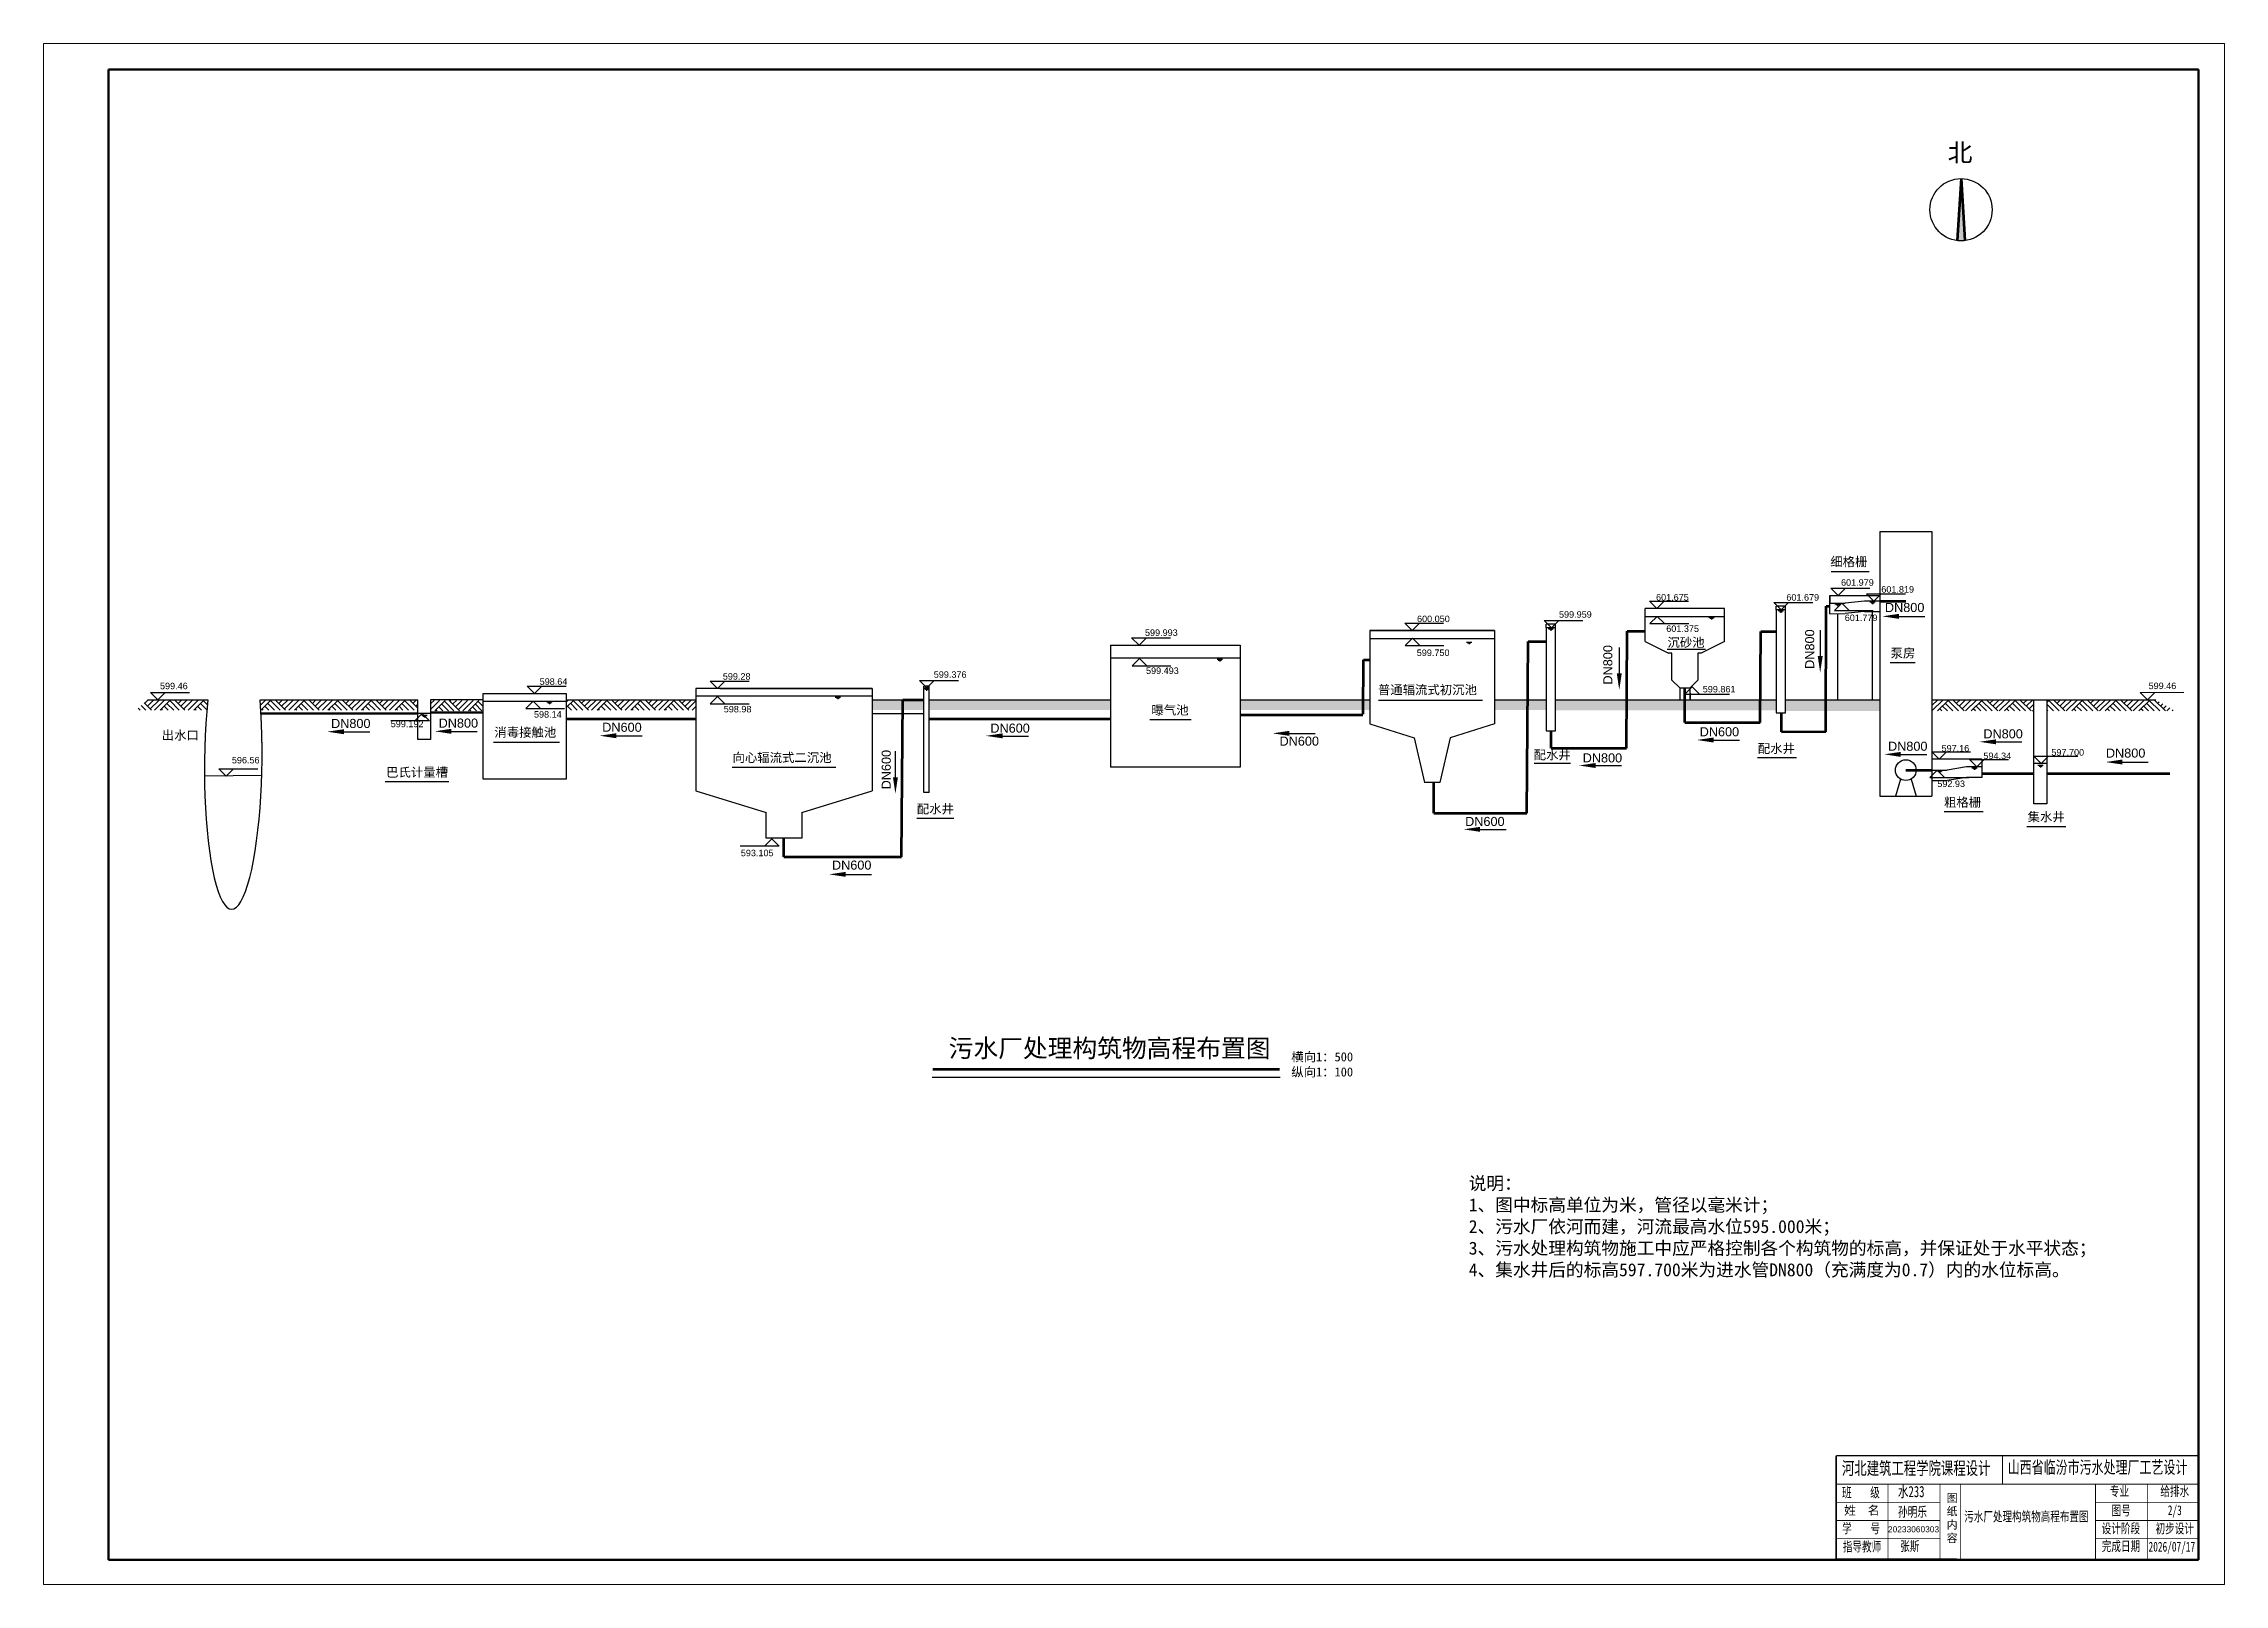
# Model space of a CAD drawing. Header units: millimetres. Extents: x 0 to 841, y 0 to 594.
import ezdxf

# ---------------------------------------------------------------- set-up
doc = ezdxf.new("R2010")
doc.units = ezdxf.units.MM
doc.layers.get('0').update_dxf_attribs({"lineweight": 60})
doc.layers.add('构筑物边框', color=7, linetype='Continuous', lineweight=30)
doc.layers.add('画图层', color=7, linetype='Continuous', lineweight=25)
doc.layers.add('标注', color=3, linetype='Continuous')
doc.layers.add('细线', color=4, linetype='Continuous')
doc.styles.add('7号', font='simfang.ttf', dxfattribs={"height": 700})
doc.styles.add('ROMANS', font='romans', dxfattribs={"width": 0.7, "height": 300})
doc.styles.get("Standard").update_dxf_attribs({"font": 'arial.ttf'})
pattern_1 = [(135, (24.278, -46.1095), (-12.93157, 0), [9.144, -9.144]), (135, (25.355, -45.032), (-12.93157, 0), [9.144, -9.144]), (135, (26.433, -43.954), (-12.93157, 0), [9.144, -9.144]), (135, (27.5105, -42.877), (-12.93157, 0), [9.144, -9.144]), (135, (28.588, -41.799), (-12.93157, 0), [9.144, -9.144]), (135, (29.666, -40.721), (-12.93157, 0), [9.144, -9.144]), (135, (30.743, -39.644), (-12.93157, 0), [9.144, -9.144]), (45, (17.812, -39.644), (12.93157, 0), [9.144, -9.144]), (45, (16.734, -38.566), (12.93157, 0), [9.144, -9.144]), (45, (15.657, -37.4885), (12.93157, 0), [9.144, -9.144]), (45, (14.579, -36.411), (12.93157, 0), [9.144, -9.144]), (45, (13.501, -35.333), (12.93157, 0), [9.144, -9.144]), (45, (12.424, -34.256), (12.93157, 0), [9.144, -9.144]), (45, (11.346, -33.178), (12.93157, 0), [9.144, -9.144])]

msp = doc.modelspace()

# ---------------------------------------------------------------- hatches: boundary and pattern name
h = msp.add_hatch(color=256)
h.dxf.hatch_style = 1
edge = h.paths.add_edge_path()
edge.add_arc((739.44, 529.96), 12, 262.84734, 277.15267)
edge.add_line((740.94, 518.05), (739.44, 541.96))
edge.add_line((739.44, 541.96), (737.95, 518.05))
at = {"lineweight": -3}
h = msp.add_hatch(color=256, dxfattribs=at)
h.paths.add_polyline_path([(715.46, 372.24), (709.06, 373.2), (715.46, 373.2)])
h.paths.add_polyline_path([(715.46, 373.2), (709.06, 373.2), (715.46, 374.16)])
h = msp.add_hatch(color=256, dxfattribs=at)
h.paths.add_polyline_path([(686.09, 357.9), (685.13, 351.5), (685.13, 357.9)])
h.paths.add_polyline_path([(685.13, 357.9), (685.13, 351.5), (684.17, 357.9)])
h = msp.add_hatch(color=256, dxfattribs=at)
h.paths.add_polyline_path([(608.6, 351.2), (607.64, 344.8), (607.64, 351.2)])
h.paths.add_polyline_path([(607.64, 351.2), (607.64, 344.8), (606.68, 351.2)])
h = msp.add_hatch(color=256, dxfattribs=at)
h.paths.add_polyline_path([(115.78, 327.77), (109.38, 328.73), (115.78, 328.73)])
h.paths.add_polyline_path([(115.78, 328.73), (109.38, 328.73), (115.78, 329.69)])
h = msp.add_hatch(color=256, dxfattribs=at)
h.paths.add_polyline_path([(157.25, 327.92), (150.85, 328.88), (157.25, 328.88)])
h.paths.add_polyline_path([(157.25, 328.88), (150.85, 328.88), (157.25, 329.84)])
h = msp.add_hatch(color=256, dxfattribs=at)
h.paths.add_polyline_path([(220.81, 326.22), (214.41, 327.18), (220.81, 327.18)])
h.paths.add_polyline_path([(220.81, 327.18), (214.41, 327.18), (220.81, 328.14)])
h = msp.add_hatch(color=256, dxfattribs=at)
h.paths.add_polyline_path([(369.8, 326.17), (363.4, 327.13), (369.8, 327.13)])
h.paths.add_polyline_path([(369.8, 327.13), (363.4, 327.13), (369.8, 328.09)])
h = msp.add_hatch(color=256, dxfattribs=at)
h.paths.add_polyline_path([(480.35, 327.13), (473.95, 328.09), (480.35, 328.09)])
h.paths.add_polyline_path([(480.35, 328.09), (473.95, 328.09), (480.35, 329.05)])
h = msp.add_hatch(color=256, dxfattribs=at)
h.paths.add_polyline_path([(643.99, 324.57), (637.59, 325.53), (643.99, 325.53)])
h.paths.add_polyline_path([(643.99, 325.53), (637.59, 325.53), (643.99, 326.49)])
h = msp.add_hatch(color=256, dxfattribs=at)
h.paths.add_polyline_path([(716.2, 319.03), (709.8, 319.99), (716.2, 319.99)])
h.paths.add_polyline_path([(716.2, 319.99), (709.8, 319.99), (716.2, 320.95)])
h = msp.add_hatch(color=256, dxfattribs=at)
h.paths.add_polyline_path([(752.95, 323.87), (746.55, 324.83), (752.95, 324.83)])
h.paths.add_polyline_path([(752.95, 324.83), (746.55, 324.83), (752.95, 325.79)])
h = msp.add_hatch(color=256, dxfattribs=at)
h.paths.add_polyline_path([(329.45, 311.2), (328.49, 304.8), (328.49, 311.2)])
h.paths.add_polyline_path([(328.49, 311.2), (328.49, 304.8), (327.53, 311.2)])
h = msp.add_hatch(color=256, dxfattribs=at)
h.paths.add_polyline_path([(598.51, 314.74), (592.11, 315.7), (598.51, 315.7)])
h.paths.add_polyline_path([(598.51, 315.7), (592.11, 315.7), (598.51, 316.66)])
h = msp.add_hatch(color=256, dxfattribs=at)
h.paths.add_polyline_path([(801.64, 316.07), (795.24, 317.03), (801.64, 317.03)])
h.paths.add_polyline_path([(801.64, 317.03), (795.24, 317.03), (801.64, 317.99)])
h = msp.add_hatch(color=256, dxfattribs=at)
h.paths.add_polyline_path([(553.99, 290.13), (547.59, 291.09), (553.99, 291.09)])
h.paths.add_polyline_path([(553.99, 291.09), (547.59, 291.09), (553.99, 292.05)])
h = msp.add_hatch(color=256, dxfattribs=at)
h.paths.add_polyline_path([(309.33, 272.77), (302.93, 273.73), (309.33, 273.73)])
h.paths.add_polyline_path([(309.33, 273.73), (302.93, 273.73), (309.33, 274.69)])
at = {"layer": '细线', "lineweight": -3}
h = msp.add_hatch(dxfattribs=at)
h.set_pattern_fill('AR-PARQ1', color=256, scale=0.03, angle=45)
h.set_pattern_definition([(135, (-14.957, -46.149), (-12.93157, 0), [9.144, -9.144]), (135, (-13.879, -45.072), (-12.93157, 0), [9.144, -9.144]), (135, (-12.801, -43.994), (-12.93157, 0), [9.144, -9.144]), (135, (-11.724, -42.916), (-12.93157, 0), [9.144, -9.144]), (135, (-10.646, -41.839), (-12.93157, 0), [9.144, -9.144]), (135, (-9.5685, -40.761), (-12.93157, 0), [9.144, -9.144]), (135, (-8.491, -39.683), (-12.93157, 0), [9.144, -9.144]), (45, (-21.422, -39.683), (12.93157, 0), [9.144, -9.144]), (45, (-22.5, -38.606), (12.93157, 0), [9.144, -9.144]), (45, (-23.578, -37.528), (12.93157, 0), [9.144, -9.144]), (45, (-24.655, -36.451), (12.93157, 0), [9.144, -9.144]), (45, (-25.733, -35.373), (12.93157, 0), [9.144, -9.144]), (45, (-26.811, -34.295), (12.93157, 0), [9.144, -9.144]), (45, (-27.888, -33.218), (12.93157, 0), [9.144, -9.144])])
edge = h.paths.add_edge_path()
edge.add_line((40.06, 341.04), (35.75, 337.04))
edge.add_line((35.75, 337.04), (62.94, 337.04))
edge.add_ellipse((73.14, 317.46), major_axis=(0.66, 57.2), ratio=0.193698, start_angle=65.79376, end_angle=70.12136, ccw=False)
edge.add_line((63.3, 341.04), (40.06, 341.04))
h = msp.add_hatch(dxfattribs=at)
h.set_pattern_fill('AR-PARQ1', color=256, scale=0.03, angle=45)
h.set_pattern_definition([(135, (-14.902, -46.157), (-12.93157, 0), [9.144, -9.144]), (135, (-13.824, -45.079), (-12.93157, 0), [9.144, -9.144]), (135, (-12.7465, -44.002), (-12.93157, 0), [9.144, -9.144]), (135, (-11.669, -42.924), (-12.93157, 0), [9.144, -9.144]), (135, (-10.591, -41.8465), (-12.93157, 0), [9.144, -9.144]), (135, (-9.514, -40.769), (-12.93157, 0), [9.144, -9.144]), (135, (-8.436, -39.691), (-12.93157, 0), [9.144, -9.144]), (45, (-21.3675, -39.691), (12.93157, 0), [9.144, -9.144]), (45, (-22.445, -38.614), (12.93157, 0), [9.144, -9.144]), (45, (-23.523, -37.536), (12.93157, 0), [9.144, -9.144]), (45, (-24.6, -36.458), (12.93157, 0), [9.144, -9.144]), (45, (-25.678, -35.381), (12.93157, 0), [9.144, -9.144]), (45, (-26.756, -34.303), (12.93157, 0), [9.144, -9.144]), (45, (-27.833, -33.225), (12.93157, 0), [9.144, -9.144])])
edge = h.paths.add_edge_path()
edge.add_ellipse((73.19, 317.46), major_axis=(0.66, 57.2), ratio=0.193698, start_angle=291.82931, end_angle=294.48113, ccw=False)
edge.add_ellipse((73.19, 317.46), major_axis=(0.66, 57.2), ratio=0.193698, start_angle=290.13642, end_angle=291.82931, ccw=False)
edge.add_line((83.82, 337.03), (144.31, 337.03))
edge.add_line((144.31, 337.03), (144.31, 341.03))
edge.add_line((144.31, 341.03), (83.55, 341.04))
h = msp.add_hatch(dxfattribs=at)
h.set_pattern_fill('AR-PARQ1', color=256, scale=0.03, angle=45)
h.set_pattern_definition([(135, (0.453, -46.383), (-12.93157, 0), [9.144, -9.144]), (135, (1.53, -45.305), (-12.93157, 0), [9.144, -9.144]), (135, (2.608, -44.227), (-12.93157, 0), [9.144, -9.144]), (135, (3.686, -43.15), (-12.93157, 0), [9.144, -9.144]), (135, (4.763, -42.072), (-12.93157, 0), [9.144, -9.144]), (135, (5.841, -40.9945), (-12.93157, 0), [9.144, -9.144]), (135, (6.9185, -39.917), (-12.93157, 0), [9.144, -9.144]), (45, (-6.013, -39.917), (12.93157, 0), [9.144, -9.144]), (45, (-7.091, -38.839), (12.93157, 0), [9.144, -9.144]), (45, (-8.168, -37.762), (12.93157, 0), [9.144, -9.144]), (45, (-9.246, -36.684), (12.93157, 0), [9.144, -9.144]), (45, (-10.324, -35.606), (12.93157, 0), [9.144, -9.144]), (45, (-11.401, -34.529), (12.93157, 0), [9.144, -9.144]), (45, (-12.479, -33.451), (12.93157, 0), [9.144, -9.144])])
h.paths.add_polyline_path([(169.5, 340.8), (149.5, 340.8), (149.5, 336.8), (169.5, 336.8)])
h = msp.add_hatch(dxfattribs=at)
h.set_pattern_fill('AR-PARQ1', color=256, scale=0.03, angle=45)
h.set_pattern_definition(pattern_1)
h.paths.add_polyline_path([(251.49, 341.07), (201.49, 341.07), (201.49, 339.07), (201.55, 337.08), (251.49, 337.08)])
h = msp.add_hatch(dxfattribs=at)
h.set_pattern_fill('AR-PARQ1', color=256, scale=0.03, angle=45)
h.set_pattern_definition(pattern_1)
h.paths.add_polyline_path([(708.15, 336.72), (671.79, 336.72), (671.79, 341.07), (708.15, 341.07)])
h.paths.add_polyline_path([(668.19, 341.07), (583.09, 341.07), (583.09, 337.02), (668.19, 337.02)])
h.paths.add_polyline_path([(579.49, 341.07), (559.49, 341.07), (559.49, 337.08), (579.49, 337.08)])
h.paths.add_polyline_path([(511.49, 341.07), (461.49, 341.07), (461.49, 337.08), (511.49, 337.08)])
h.paths.add_polyline_path([(339.49, 341.07), (319.49, 341.07), (319.49, 337.08), (339.49, 337.08)])
h.paths.add_polyline_path([(411.49, 341.07), (341.49, 341.07), (341.49, 337.08), (411.49, 337.08)])
h = msp.add_hatch(dxfattribs=at)
h.set_pattern_fill('AR-PARQ1', color=256, scale=0.03, angle=45)
h.set_pattern_definition(pattern_1)
h.paths.add_polyline_path([(814.54, 341.07), (772.51, 341.07), (772.51, 336.72), (821.93, 336.72)])
h.paths.add_polyline_path([(767.51, 341.07), (767.51, 336.72), (728.15, 336.72), (728.15, 341.07)])

# ---------------------------------------------------------------- linework, layer by layer
for q in [(737.95, 518.05), (740.94, 518.05)]:
    msp.add_line((739.44, 541.96), q)
at = {"color": 0, "lineweight": 60}
msp.add_line((476.58, 198.49), (342.9, 198.49), dxfattribs=at)
at = {"color": 4, "lineweight": 60}
for points, const_width in [([(691.3, 49.64), (831.3, 49.64)], 0.6), ([(691.3, 49.64), (691.3, 9.64)], 0.6), ([(755.42, 49.64), (755.42, 38.64)], 0.3), ([(691.3, 38.64), (831.3, 38.64)], 0.3), ([(711.3, 38.64), (711.3, 9.64)], 0.3), ([(731.3, 38.64), (731.3, 9.64)], 0.3), ([(739.3, 38.64), (739.3, 9.64)], 0.3), ([(791.3, 38.64), (791.3, 9.64)], 0.3), ([(811.3, 38.64), (811.3, 9.64)], 0.3), ([(691.3, 31.64), (731.3, 31.64)], 0.3), ([(791.3, 31.64), (831.3, 31.64)], 0.3), ([(691.3, 24.64), (731.3, 24.64)], 0.3), ([(691.3, 17.64), (731.3, 17.64)], 0.3), ([(791.3, 17.64), (831.3, 17.64)], 0.3)]:
    msp.add_lwpolyline(points, dxfattribs=dict(at, const_width=const_width))
at = {"color": 4, "const_width": 0.3}
for points in [[(831.3, 49.64), (831.3, 9.64)], [(791.3, 24.64), (831.3, 24.64)], [(691.3, 9.64), (831.3, 9.64)]]:
    msp.add_lwpolyline(points, dxfattribs=at)
at = {"lineweight": 25}
msp.add_circle((739.44, 529.96), 12, dxfattribs=at)
at = {"layer": '构筑物边框', "lineweight": 30}
msp.add_line((767.51, 341.07), (772.51, 341.07), dxfattribs=at)
at = {"layer": '标注', "color": 61, "lineweight": 60, "true_color": 0xe5e878}
for p, q in [((687.48, 377.08), (688.79, 377.08)), ((572.46, 363.54), (579.49, 363.54)), ((610.72, 367.49), (617.69, 367.49)), ((662.28, 367.38), (668.19, 367.38)), ((508.98, 356.44), (511.49, 356.44)), ((331.32, 341.02), (339.49, 341.02))]:
    msp.add_line(p, q, dxfattribs=at)
at = {"layer": '标注', "lineweight": -3}
msp.add_line((201.49, 339.07), (201.55, 337.08), dxfattribs=at)
at = {"layer": '画图层', "color": 0, "lineweight": 5}
for p, q in [((0, 0), (0, 594)), ((0, 594), (841, 594)), ((841, 594), (841, 0)), ((0, 0), (841, 0))]:
    msp.add_line(p, q, dxfattribs=at)
at = {"layer": '画图层', "color": 0, "lineweight": 50}
for p, q in [((25, 9.49), (25, 584)), ((25, 584), (831, 584)), ((831, 584), (831, 9.49)), ((25, 9.49), (831, 9.49))]:
    msp.add_line(p, q, dxfattribs=at)
at = {"layer": '画图层', "lineweight": 30}
for p, q in [((708.15, 405.9), (728.15, 405.9)), ((708.15, 405.9), (708.15, 303.9)), ((728.15, 405.9), (728.15, 303.9)), ((688.79, 374.23), (688.79, 381.23)), ((688.79, 381.23), (708.15, 381.23)), ((708.15, 381.23), (708.15, 379.05)), ((708.15, 379.05), (708.15, 376.05)), ((583.09, 370.2), (579.49, 370.2)), ((579.49, 368.78), (579.49, 370.2)), ((583.09, 368.78), (583.09, 370.2)), ((617.69, 363.54), (617.69, 376.18)), ((648.19, 376.18), (617.69, 376.18)), ((648.19, 363.54), (648.19, 376.18)), ((671.79, 377.12), (668.19, 377.12)), ((668.19, 375.7), (668.19, 377.12)), ((668.19, 375.7), (668.19, 336.04)), ((671.79, 375.7), (671.79, 377.12)), ((671.79, 336.04), (671.79, 375.7)), ((688.79, 374.23), (694.79, 374.28)), ((702.15, 375.1), (694.79, 374.28)), ((702.15, 375.1), (708.15, 375.1)), ((411.49, 362.04), (461.49, 362.04)), ((411.49, 362.04), (411.49, 315.04)), ((461.49, 362.04), (461.49, 315.04)), ((511.49, 367.71), (511.49, 331.71)), ((559.49, 367.71), (511.49, 367.71)), ((559.49, 367.71), (559.49, 331.71)), ((579.49, 368.78), (579.49, 329.12)), ((583.09, 329.12), (583.09, 368.78)), ((617.69, 363.54), (626.69, 359.04)), ((648.19, 363.54), (639.19, 359.04)), ((627.94, 359.04), (626.69, 359.04)), ((627.94, 348.54), (627.94, 359.04)), ((637.94, 359.04), (637.94, 348.54)), ((639.19, 359.04), (637.94, 359.04)), ((319.49, 345.38), (251.49, 345.38)), ((251.49, 345.38), (251.49, 305.88)), ((319.49, 345.38), (319.49, 305.88)), ((339.49, 305.23), (339.49, 346.31)), ((341.49, 346.31), (339.49, 346.31)), ((341.49, 305.23), (341.49, 346.31)), ((627.94, 348.54), (630.94, 345.68)), ((630.94, 345.68), (634.94, 345.68)), ((637.94, 348.54), (634.94, 345.68)), ((169.49, 343.47), (201.49, 343.47)), ((169.49, 310.47), (169.49, 343.47)), ((201.49, 343.47), (201.49, 310.47)), ((767.51, 300.96), (767.51, 341.07)), ((772.51, 341.07), (772.51, 300.96)), ((511.49, 331.71), (528.49, 326.41)), ((559.49, 331.71), (542.49, 326.41)), ((579.49, 329.12), (583.09, 329.12)), ((668.19, 336.04), (671.79, 336.04)), ((528.49, 326.41), (532.49, 309.11)), ((542.49, 326.41), (538.49, 309.11)), ((461.49, 315.04), (411.49, 315.04)), ((747.51, 318.13), (728.15, 318.13)), ((747.51, 318.13), (747.51, 315.13)), ((201.49, 310.47), (169.49, 310.47)), ((251.49, 305.88), (278.61, 297.63)), ((292.36, 297.63), (319.49, 305.88)), ((341.49, 305.23), (339.49, 305.23)), ((538.49, 309.11), (532.49, 309.11)), ((708.15, 303.9), (728.15, 303.9)), ((728.15, 309.9), (734.15, 309.9)), ((741.51, 311.13), (734.15, 309.9)), ((747.51, 311.13), (741.51, 311.13)), ((278.61, 287.63), (278.61, 297.63)), ((292.36, 297.63), (292.36, 287.63)), ((772.51, 300.96), (767.51, 300.96)), ((292.36, 287.63), (278.61, 287.63))]:
    msp.add_line(p, q, dxfattribs=at)
at = {"layer": '画图层', "lineweight": -3}
for p, q in [((689.34, 390.49), (704.01, 390.49)), ((619.34, 379.01), (634.34, 379.01)), ((619.34, 379.01), (622.16, 376.18)), ((622.16, 376.18), (624.99, 379.01)), ((667.27, 378.54), (682.27, 378.54)), ((667.27, 378.54), (670.1, 375.71)), ((670.1, 375.71), (672.92, 378.54)), ((688.79, 381.23), (688.79, 378.23)), ((689.26, 384.06), (704.26, 384.06)), ((689.26, 384.06), (692.09, 381.23)), ((692.09, 381.23), (694.92, 384.06)), ((703.01, 381.88), (718.01, 381.88)), ((703.01, 381.88), (705.83, 379.05)), ((705.83, 379.05), (708.66, 381.88)), ((524.91, 370.54), (539.91, 370.54)), ((524.91, 370.54), (527.74, 367.71)), ((527.74, 367.71), (530.57, 370.54)), ((578.62, 371.63), (593.62, 371.63)), ((578.62, 371.63), (581.45, 368.8)), ((581.45, 368.8), (584.28, 371.63)), ((622.25, 373.2), (619.42, 370.38)), ((619.42, 370.38), (634.42, 370.38)), ((622.25, 373.2), (625.08, 370.38)), ((693.41, 378.26), (690.58, 375.43)), ((690.58, 375.43), (705.58, 375.43)), ((691.8, 374.26), (691.79, 341.07)), ((693.41, 378.26), (696.24, 375.43)), ((705.15, 375.1), (705.15, 341.07)), ((715.45, 373.14), (725.45, 373.14)), ((419.6, 364.87), (434.6, 364.87)), ((419.6, 364.87), (422.43, 362.04)), ((422.43, 362.04), (425.26, 364.87)), ((511.49, 367.71), (559.49, 367.71)), ((527.84, 364.74), (525.01, 361.91)), ((525.01, 361.91), (540.01, 361.91)), ((527.84, 364.74), (530.67, 361.91)), ((685.19, 357.89), (685.19, 367.89)), ((422.57, 357), (419.74, 354.17)), ((419.74, 354.17), (434.74, 354.17)), ((422.57, 357), (425.4, 354.18)), ((607.7, 351.19), (607.7, 361.19)), ((626.14, 360.52), (640.9, 360.52)), ((636.39, 360.44), (636.39, 360.44)), ((712.09, 355.46), (721.76, 355.46)), ((186.53, 346.3), (201.53, 346.3)), ((186.53, 346.3), (189.36, 343.47)), ((189.36, 343.47), (192.19, 346.3)), ((257.07, 348.21), (272.07, 348.21)), ((257.07, 348.21), (259.9, 345.38)), ((259.9, 345.38), (262.73, 348.2)), ((260.74, 345.38), (319.49, 345.38)), ((337.76, 348.44), (352.76, 348.44)), ((337.76, 348.44), (340.59, 345.61)), ((340.59, 345.61), (343.42, 348.44)), ((630.94, 345.68), (630.94, 341.07)), ((635.76, 346.07), (632.93, 343.24)), ((634.94, 341.07), (634.94, 345.68)), ((635.76, 346.07), (638.59, 343.24)), ((40.06, 341.04), (63.3, 341.04)), ((41.22, 343.86), (56.22, 343.86)), ((41.22, 343.86), (44.05, 341.04)), ((44.05, 341.04), (46.88, 343.86)), ((83.5, 341.05), (144.31, 341.04)), ((169.49, 341.07), (149.17, 341.07)), ((188.74, 340.47), (185.92, 337.64)), ((185.92, 337.64), (200.92, 337.64)), ((188.74, 340.47), (191.57, 337.64)), ((201.49, 341.07), (251.49, 341.07)), ((259.92, 342.28), (257.09, 339.45)), ((257.09, 339.45), (272.09, 339.45)), ((259.92, 342.28), (262.75, 339.45)), ((319.49, 341.03), (331.32, 341.02)), ((341.49, 341.07), (411.49, 341.07)), ((461.49, 341.07), (511.49, 341.07)), ((514.85, 340.9), (554.85, 340.9)), ((559.49, 341.07), (579.49, 341.07)), ((583.09, 341.07), (668.19, 341.07)), ((632.93, 343.24), (650.09, 343.24)), ((634.94, 343.54), (634.94, 341.07)), ((671.79, 341.07), (708.15, 341.07)), ((728.15, 341.07), (814.54, 341.07)), ((808.46, 343.9), (825.4, 343.91)), ((808.46, 343.9), (811.29, 341.07)), ((811.29, 341.07), (814.12, 343.9)), ((115.77, 328.67), (125.77, 328.67)), ((148.86, 332.97), (133.86, 332.97)), ((146.03, 335.8), (143.2, 332.97)), ((146.03, 335.8), (148.86, 332.97)), ((157.24, 328.82), (167.24, 328.82)), ((319.49, 335.74), (339.49, 335.74)), ((426.61, 333.41), (442.51, 333.41)), ((480.34, 328.04), (490.34, 328.04)), ((220.8, 327.12), (230.8, 327.12)), ((328.54, 311.19), (328.54, 321.19)), ((369.79, 327.07), (379.79, 327.07)), ((643.98, 325.47), (653.98, 325.47)), ((716.19, 319.93), (726.19, 319.93)), ((728.15, 320.96), (743.15, 320.96)), ((728.15, 320.96), (730.98, 318.13)), ((730.98, 318.13), (733.81, 320.96)), ((752.94, 324.77), (762.94, 324.77)), ((67.59, 314.47), (82.59, 314.47)), ((67.59, 314.47), (70.42, 311.64)), ((70.42, 311.64), (73.25, 314.47)), ((265.54, 315.09), (305.54, 315.09)), ((574.82, 316.56), (588.86, 316.56)), ((598.5, 315.64), (608.5, 315.64)), ((660.92, 318.84), (676.01, 318.84)), ((730.25, 313.93), (727.43, 311.1)), ((728.15, 318.13), (728.15, 307.9)), ((730.25, 313.93), (733.08, 311.1)), ((742.76, 317.96), (757.76, 317.96)), ((742.76, 317.96), (745.59, 315.13)), ((745.59, 315.13), (748.42, 317.96)), ((747.51, 315.13), (747.51, 311.13)), ((767.51, 319.3), (784.45, 319.31)), ((767.51, 319.3), (770.34, 316.47)), ((770.34, 316.47), (773.17, 319.3)), ((801.63, 316.98), (811.63, 316.98)), ((131.71, 309.51), (156.25, 309.51)), ((201.49, 310.47), (169.49, 310.47)), ((727.43, 311.1), (742.43, 311.1)), ((336.79, 295.41), (351, 295.41)), ((732.88, 297.99), (747.95, 297.99)), ((280.85, 287.46), (278.02, 284.63)), ((280.85, 287.46), (283.68, 284.63)), ((553.98, 291.03), (563.98, 291.03)), ((764.79, 292.24), (779.83, 292.24)), ((283.68, 284.63), (268.68, 284.63)), ((309.32, 273.67), (319.32, 273.67)), ((342.66, 195.55), (476.86, 195.55))]:
    msp.add_line(p, q, dxfattribs=at)
at = {"layer": '画图层', "lineweight": 25}
for p, q in [((702.15, 379.05), (694.79, 378.23)), ((708.15, 379.05), (702.15, 379.05)), ((704.3, 378.75), (706.31, 378.75)), ((704.73, 378.46), (705.93, 378.46)), ((617.69, 373.18), (648.19, 373.18)), ((642.21, 372.82), (644.22, 372.82)), ((642.64, 372.54), (643.85, 372.54)), ((643.04, 372.25), (643.5, 372.25)), ((671.79, 375.7), (668.19, 375.7)), ((668.94, 375.4), (670.95, 375.4)), ((669.38, 375.12), (670.58, 375.12)), ((669.78, 374.83), (670.24, 374.83)), ((688.79, 378.23), (694.79, 378.23)), ((690.79, 377.99), (692.8, 377.99)), ((691.22, 377.71), (692.42, 377.71)), ((691.62, 377.42), (692.08, 377.42)), ((705.13, 378.18), (705.59, 378.18)), ((511.49, 364.71), (559.49, 364.71)), ((548.74, 363.28), (550.75, 363.28)), ((549.17, 362.99), (550.38, 362.99)), ((549.58, 362.71), (550.03, 362.71)), ((583.09, 368.78), (579.49, 368.78)), ((580.24, 368.48), (582.25, 368.48)), ((580.68, 368.2), (581.88, 368.2)), ((581.08, 367.91), (581.54, 367.91)), ((461.49, 357.04), (411.49, 357.04)), ((452.58, 356.65), (454.58, 356.65)), ((453.01, 356.36), (454.21, 356.36)), ((453.41, 356.08), (453.87, 356.08)), ((339.49, 345.61), (341.49, 345.61)), ((339.49, 345.35), (341.5, 345.35)), ((339.92, 345.07), (341.13, 345.07)), ((169.49, 340.47), (201.49, 340.47)), ((194.07, 340.2), (196.08, 340.2)), ((194.5, 339.91), (195.71, 339.91)), ((194.9, 339.62), (195.36, 339.62)), ((319.49, 342.38), (251.49, 342.38)), ((305.31, 342.06), (307.32, 342.06)), ((305.74, 341.77), (306.95, 341.77)), ((306.14, 341.48), (306.6, 341.48)), ((340.32, 344.78), (340.78, 344.78)), ((375.49, 341.07), (377.49, 341.07)), ((149.17, 335.78), (144.31, 335.78)), ((145.87, 335.06), (147.88, 335.06)), ((146.3, 334.78), (147.51, 334.78)), ((146.7, 334.49), (147.16, 334.49)), ((84.1, 311.8), (62.05, 311.59)), ((728.15, 313.9), (734.15, 313.9)), ((730.15, 313.66), (732.16, 313.66)), ((730.58, 313.38), (731.78, 313.38)), ((730.98, 313.09), (731.44, 313.09)), ((741.51, 315.13), (734.15, 313.9)), ((747.51, 315.13), (741.51, 315.13)), ((743.66, 314.83), (745.67, 314.83)), ((744.09, 314.54), (745.29, 314.54)), ((744.49, 314.26), (744.95, 314.26)), ((772.65, 316.47), (767.51, 316.47)), ((769.1, 315.78), (771.11, 315.78)), ((769.53, 315.5), (770.74, 315.5)), ((769.93, 315.21), (770.39, 315.21)), ((716.15, 310.44), (714.15, 303.9)), ((720.15, 310.44), (722.15, 303.9))]:
    msp.add_line(p, q, dxfattribs=at)
at = {"layer": '画图层', "color": 2, "lineweight": 60}
for p, q in [((708.15, 379.05), (718.15, 379.05)), ((718.15, 313.9), (728.15, 313.9))]:
    msp.add_line(p, q, dxfattribs=at)
at = {"layer": '画图层', "color": 61, "lineweight": 60, "true_color": 0xe5e878}
for p, q in [((687.24, 328.74), (687.48, 377.08)), ((571.95, 297.3), (572.46, 363.54)), ((610.47, 322.35), (610.72, 367.49)), ((662.03, 332.22), (662.28, 367.38)), ((508.87, 335.47), (508.98, 356.44)), ((632.88, 332.22), (632.94, 345.68)), ((330.8, 280.51), (331.32, 341.02)), ((144.31, 335.78), (83.89, 335.62)), ((169.49, 336.07), (149.17, 335.97)), ((201.49, 333.72), (251.49, 333.72)), ((341.49, 333.72), (411.49, 333.72)), ((461.49, 335.23), (508.73, 335.23)), ((581.35, 322.32), (581.38, 329.12)), ((632.88, 332.22), (662.03, 332.22)), ((670.26, 328.74), (670.26, 336.04)), ((670.26, 328.74), (687.24, 328.75)), ((581.35, 322.32), (610.47, 322.35)), ((767.51, 312.45), (747.51, 312.45)), ((819.97, 312.45), (772.51, 312.45)), ((536.17, 297.29), (536.17, 309.11)), ((536.17, 297.29), (571.95, 297.3)), ((285.49, 280.51), (285.49, 287.63)), ((285.45, 280.51), (330.8, 280.51))]:
    msp.add_line(p, q, dxfattribs=at)
at = {"layer": '画图层', "color": 0, "lineweight": -3}
msp.add_line((173.51, 324.72), (198.91, 324.72), dxfattribs=at)
at = {"layer": '画图层', "lineweight": 25}
msp.add_circle((718.15, 313.9), 4, dxfattribs=at)
at = {"layer": '画图层', "lineweight": -3}
msp.add_ellipse((73.14, 317.46), major_axis=(0.66, 57.2), ratio=0.193698, start_param=1.148318, end_param=5.139665, dxfattribs=at)
at = {"layer": '细线', "color": 0, "lineweight": -3}
for p, q in [((144.31, 325.78), (144.31, 341.04)), ((149.17, 341.07), (149.17, 325.78)), ((149.17, 325.78), (144.31, 325.78))]:
    msp.add_line(p, q, dxfattribs=at)
at = {"layer": '细线', "lineweight": -3}
for p, q in [((728.15, 318.13), (728.15, 313.9)), ((831, 9.49), (691, 9.82))]:
    msp.add_line(p, q, dxfattribs=at)

# ---------------------------------------------------------------- texts
at = {"style": '7号'}
msp.add_text('北', height=7, dxfattribs=at).set_placement((734.3, 548.52))
at = {"color": 4, "attachment_point": 1, "style": 'ROMANS'}
for s, insert, char_height, width in [('{\\fSimSun|b0|i0|c134|p54;河北建筑工程学院课程设计}', (693.5, 47.28), 5, 112.7253), ('{\\fSimSun|b0|i0|c134|p54;山西省临汾市污水处理厂工艺设计}', (757.45, 47.57), 4.8378, 109.0678), ('{\\fSimSun|b0|i0|c134|p54;班    级}', (693.53, 37.32), 3.7761, 17.6451), ('{\\fSimSun|b0|i0|c134|p54;水233}', (715.06, 37.96), 4.3186, 10.5378), ('{\\fSimSun|b0|i0|c134|p54;专业}', (796.84, 37.82), 3.7761, 85.1325), ('{\\fSimSun|b0|i0|c134|p54;给排水}', (816.31, 37.81), 3.7761, 85.1325), ('{\\fSimSun|b0|i0|c134|p54;孙明乐}', (715.1, 29.88), 3.8161, 86.035), ('{\\fSimSun|b0|i0|c134|p54;污水厂处理构筑物高程布置图}', (740.68, 28.04), 3.7625, 84.8256), ('{\\fSimSun|b0|i0|c134|p54;图号}', (797.47, 30.37), 3.7761, 85.1325), ('{\\fSimSun|b0|i0|c134|p54;2/3}', (819.17, 30.47), 3.7761, 85.1325), ('{\\fSimSun|b0|i0|c134|p54;学    号}', (693.62, 23.5), 3.7761, 85.1325), ('{\\fSimSun|b0|i0|c134|p54;指导教师}', (693.85, 16.47), 3.7761, 85.1325), ('{\\fSimSun|b0|i0|c134|p54;张斯}', (715.95, 16.64), 3.7761, 85.1325), ('{\\fSimSun|b0|i0|c134|p54;设计阶段}', (793.69, 23.48), 3.7761, 85.1325), ('{\\fSimSun|b0|i0|c134|p54;完成日期}', (793.71, 16.65), 3.7761, 85.1325), ('{\\fSimSun|b0|i0|c134|p54;初步设计}', (814.46, 23.44), 3.7761, 85.1325), ('{\\fSimSun|b0|i0|c134|p54;2026/07/17}', (811.76, 16.43), 3.7761, 85.1325)]:
    msp.add_mtext(s, dxfattribs=dict(at, insert=insert, char_height=char_height, width=width))
at = {"insert": (733.88, 34.88), "char_height": 3.0978, "attachment_point": 1}
msp.add_mtext_dynamic_manual_height_columns('\\pxsm1;{\\fSimSun|b1|i0|c134|p54;\\C4;图纸内容}', width=3.0978, gutter_width=0.00387, heights=[0], dxfattribs=at)
at = {"layer": '标注', "lineweight": -3}
for s, width, heights, insert, char_height, attachment_point in [('{\\fSimSun|b0|i0|c134|p54;细格栅}', 27.8656, [0], (689.02, 396.03), 3.5, 1), ('601.979', 13.6104, [0], (693.16, 387.49), 2.5, 1), ('601.675', 12.5249, [0], (621.82, 381.78), 2.5, 1), ('601.679', 13.6104, [0], (672.08, 381.76), 2.5, 1), ('601.819', 10.8475, [0], (708.69, 384.85), 2.5, 1), ('600.050', 10.9217, [0], (529.65, 373.48), 2.5, 1), ('599.959', 6.9903, [0], (584.4, 375.17), 2.5, 1), ('601.779', 13.6104, [0], (694.6, 373.9), 2.5, 1), ('DN800', 7.3823, [0], (710.09, 378.37), 3.5, 1), ('599.993', 11.7999, [0], (424.73, 368.17), 2.5, 1), ('601.375', 9.3082, [3.21], (625.76, 369.7), 2.5, 1), ('{\\fFangSong|b0|i0|c134|p49;沉砂池}', 19.6652, [0], (626.22, 361.02), 3.5, 7), ('599.493', 2.5, [0], (425.14, 353.5), 2.5, 1), ('599.750', 10.3802, [0], (529.55, 360.42), 2.5, 1), ('{\\fFangSong|b0|i0|c134|p49;泵房}', 21.5728, [7.01], (712.27, 360.8), 3.5, 1), ('599.46', 16.1533, [0], (44.88, 347.61), 2.5, 1), ('598.64', 10.5989, [0], (191.3, 349.3), 2.5, 1), ('599.28', 12.3024, [0], (261.93, 351.29), 2.5, 1), ('599.376', 8.0624, [0], (343.28, 352.02), 2.5, 1), ('{\\fFangSong|b0|i0|c134|p49;普通辐流式初沉池}', 42.4419, [5.17], (514.56, 346.66), 3.5, 1), ('599.861', 2.6555, [0], (639.84, 346.37), 2.5, 1), ('599.46', 13.6772, [0], (811.77, 347.65), 2.5, 1), ('598.14', 8.2239, [0], (189.11, 336.65), 2.5, 1), ('598.98', 11.4362, [0], (262.29, 338.67), 2.5, 1), ('{\\fFangSong|b0|i0|c134|p49;曝气池}', 17.4805, [6.85], (427.23, 338.82), 3.5, 1), ('{\\fFangSong|b0|i0|c134|p49;出水口}', 25.9218, [0], (45.55, 329.12), 3.5, 1), ('DN800', 7.3823, [0], (110.85, 333.66), 3.5, 1), ('599.192', 6.8761, [0], (133.86, 332.97), 2.5, 1), ('DN800', 7.3823, [0], (152.33, 333.8), 3.5, 1), ('{\\fFangSong|b0|i0|c134|p49;消毒接触池}', 25.0883, [8.88], (173.82, 330.26), 3.5, 1), ('DN600', 7.3823, [0], (215.43, 332.19), 3.5, 1), ('DN600', 7.3823, [0], (365.1, 331.86), 3.5, 1), ('DN600', 7.3823, [0], (638.65, 330.46), 3.5, 1), ('DN800', 7.3823, [0], (748.05, 329.67), 3.5, 1), ('{\\fFangSong|b0|i0|c134|p49;向心辐流式二沉池}', 42.874, [7.11], (265.68, 320.51), 3.5, 1), ('DN600', 7.3823, [0], (476.62, 326.85), 3.5, 1), ('{\\fFangSong|b0|i0|c134|p49;配水井}', 27.8656, [0], (574.62, 321.56), 3.5, 1), ('DN800', 7.3823, [0], (593.53, 320.38), 3.5, 1), ('{\\fFangSong|b0|i0|c134|p49;配水井}', 27.8656, [0], (661.06, 323.99), 3.5, 1), ('DN800', 7.3823, [0], (711.28, 324.88), 3.5, 1), ('597.16', 7.8639, [0], (731.93, 323.57), 2.5, 1), ('594.34', 10.3062, [0], (748.08, 320.68), 2.5, 1), ('597.700', 9.675, [0], (774.28, 322.01), 2.5, 1), ('DN800', 7.3823, [0], (795.31, 322.24), 3.5, 1), ('596.56', 7.3823, [0], (72.6, 319), 2.5, 1), ('{\\fFangSong|b0|i0|c134|p49;巴氏计量槽}', 28.3845, [7.14], (132.1, 314.84), 3.5, 1), ('592.93', 6.4749, [0], (730.29, 309.9), 2.5, 1), ('{\\fFangSong|b0|i0|c134|p49;粗格栅}', 27.8656, [0], (732.87, 303.28), 3.5, 1), ('{\\fFangSong|b0|i0|c134|p49;配水井}', 27.8656, [0], (336.72, 300.71), 3.5, 1), ('DN600', 7.3823, [0], (548.2, 295.88), 3.5, 1), ('{\\fFangSong|b0|i0|c134|p49;集水井}', 27.8656, [0], (765.12, 297.66), 3.5, 1), ('593.105', 11.4362, [0], (268.88, 283.23), 2.5, 1), ('DN600', 7.3823, [0], (304.02, 279.05), 3.5, 1)]:
    msp.add_mtext_dynamic_manual_height_columns(s, width=width, gutter_width=12.5, heights=heights, dxfattribs=dict(at, insert=insert, char_height=char_height, attachment_point=attachment_point))
at = {"layer": '标注', "lineweight": -3, "char_height": 3.5, "attachment_point": 1, "rotation": 90}
for s, insert in [('DN800', (601.47, 346.9)), ('DN800', (679.32, 352.95)), ('DN600', (323.19, 306.49))]:
    msp.add_mtext_dynamic_manual_height_columns(s, width=7.3823, gutter_width=12.5, heights=[0], dxfattribs=dict(at, insert=insert))
at = {"layer": '画图层', "color": 4, "lineweight": -3, "attachment_point": 1}
for s, width, gutter_width, insert, char_height in [('{\\fSimSun|b0|i0|c134|p2;姓  名}', 16.5907, 16.71, (694.36, 30.19), 3.3415), ('20233060303', 10.9217, 11.55, (711.25, 22.39), 2.3099)]:
    msp.add_mtext_dynamic_manual_height_columns(s, width=width, gutter_width=gutter_width, heights=[0], dxfattribs=dict(at, insert=insert, char_height=char_height))
at = {"layer": '细线', "color": 7}
for s, insert, char_height, width, attachment_point in [('{\\fSimSun|b0|i0|c134|p54;污水厂处理构筑物高程布置图}', (473.15, 210.22), 7, 136.1628, 3), ('{\\fSimSun|b0|i0|c134|p54;横向1：500\\P纵向1：100}', (504.99, 205.14), 3.5, 27.6559, 3), ('{\\fFangSong|b0|i0|c134|p49;说明：\\fFangSong_GB2312|b0|i0|c134|p49;\\P\\fFangSong|b0|i0|c134|p49;1、图中标高单位为米，管径以毫米计；\\P2、污水厂依河而建，河流最高水位595.000米；\\P3、污水处理构筑物施工中应严格控制各个构筑物的标高，并保证处于水平状态；\\P4、集水井后的标高597.700米为进水管DN800（充满度为0.7）内的水位标高。}', (549.58, 157.13), 5, 255.2352, 1)]:
    msp.add_mtext(s, dxfattribs=dict(at, insert=insert, char_height=char_height, width=width, attachment_point=attachment_point))

doc.saveas('drawing.dxf')
